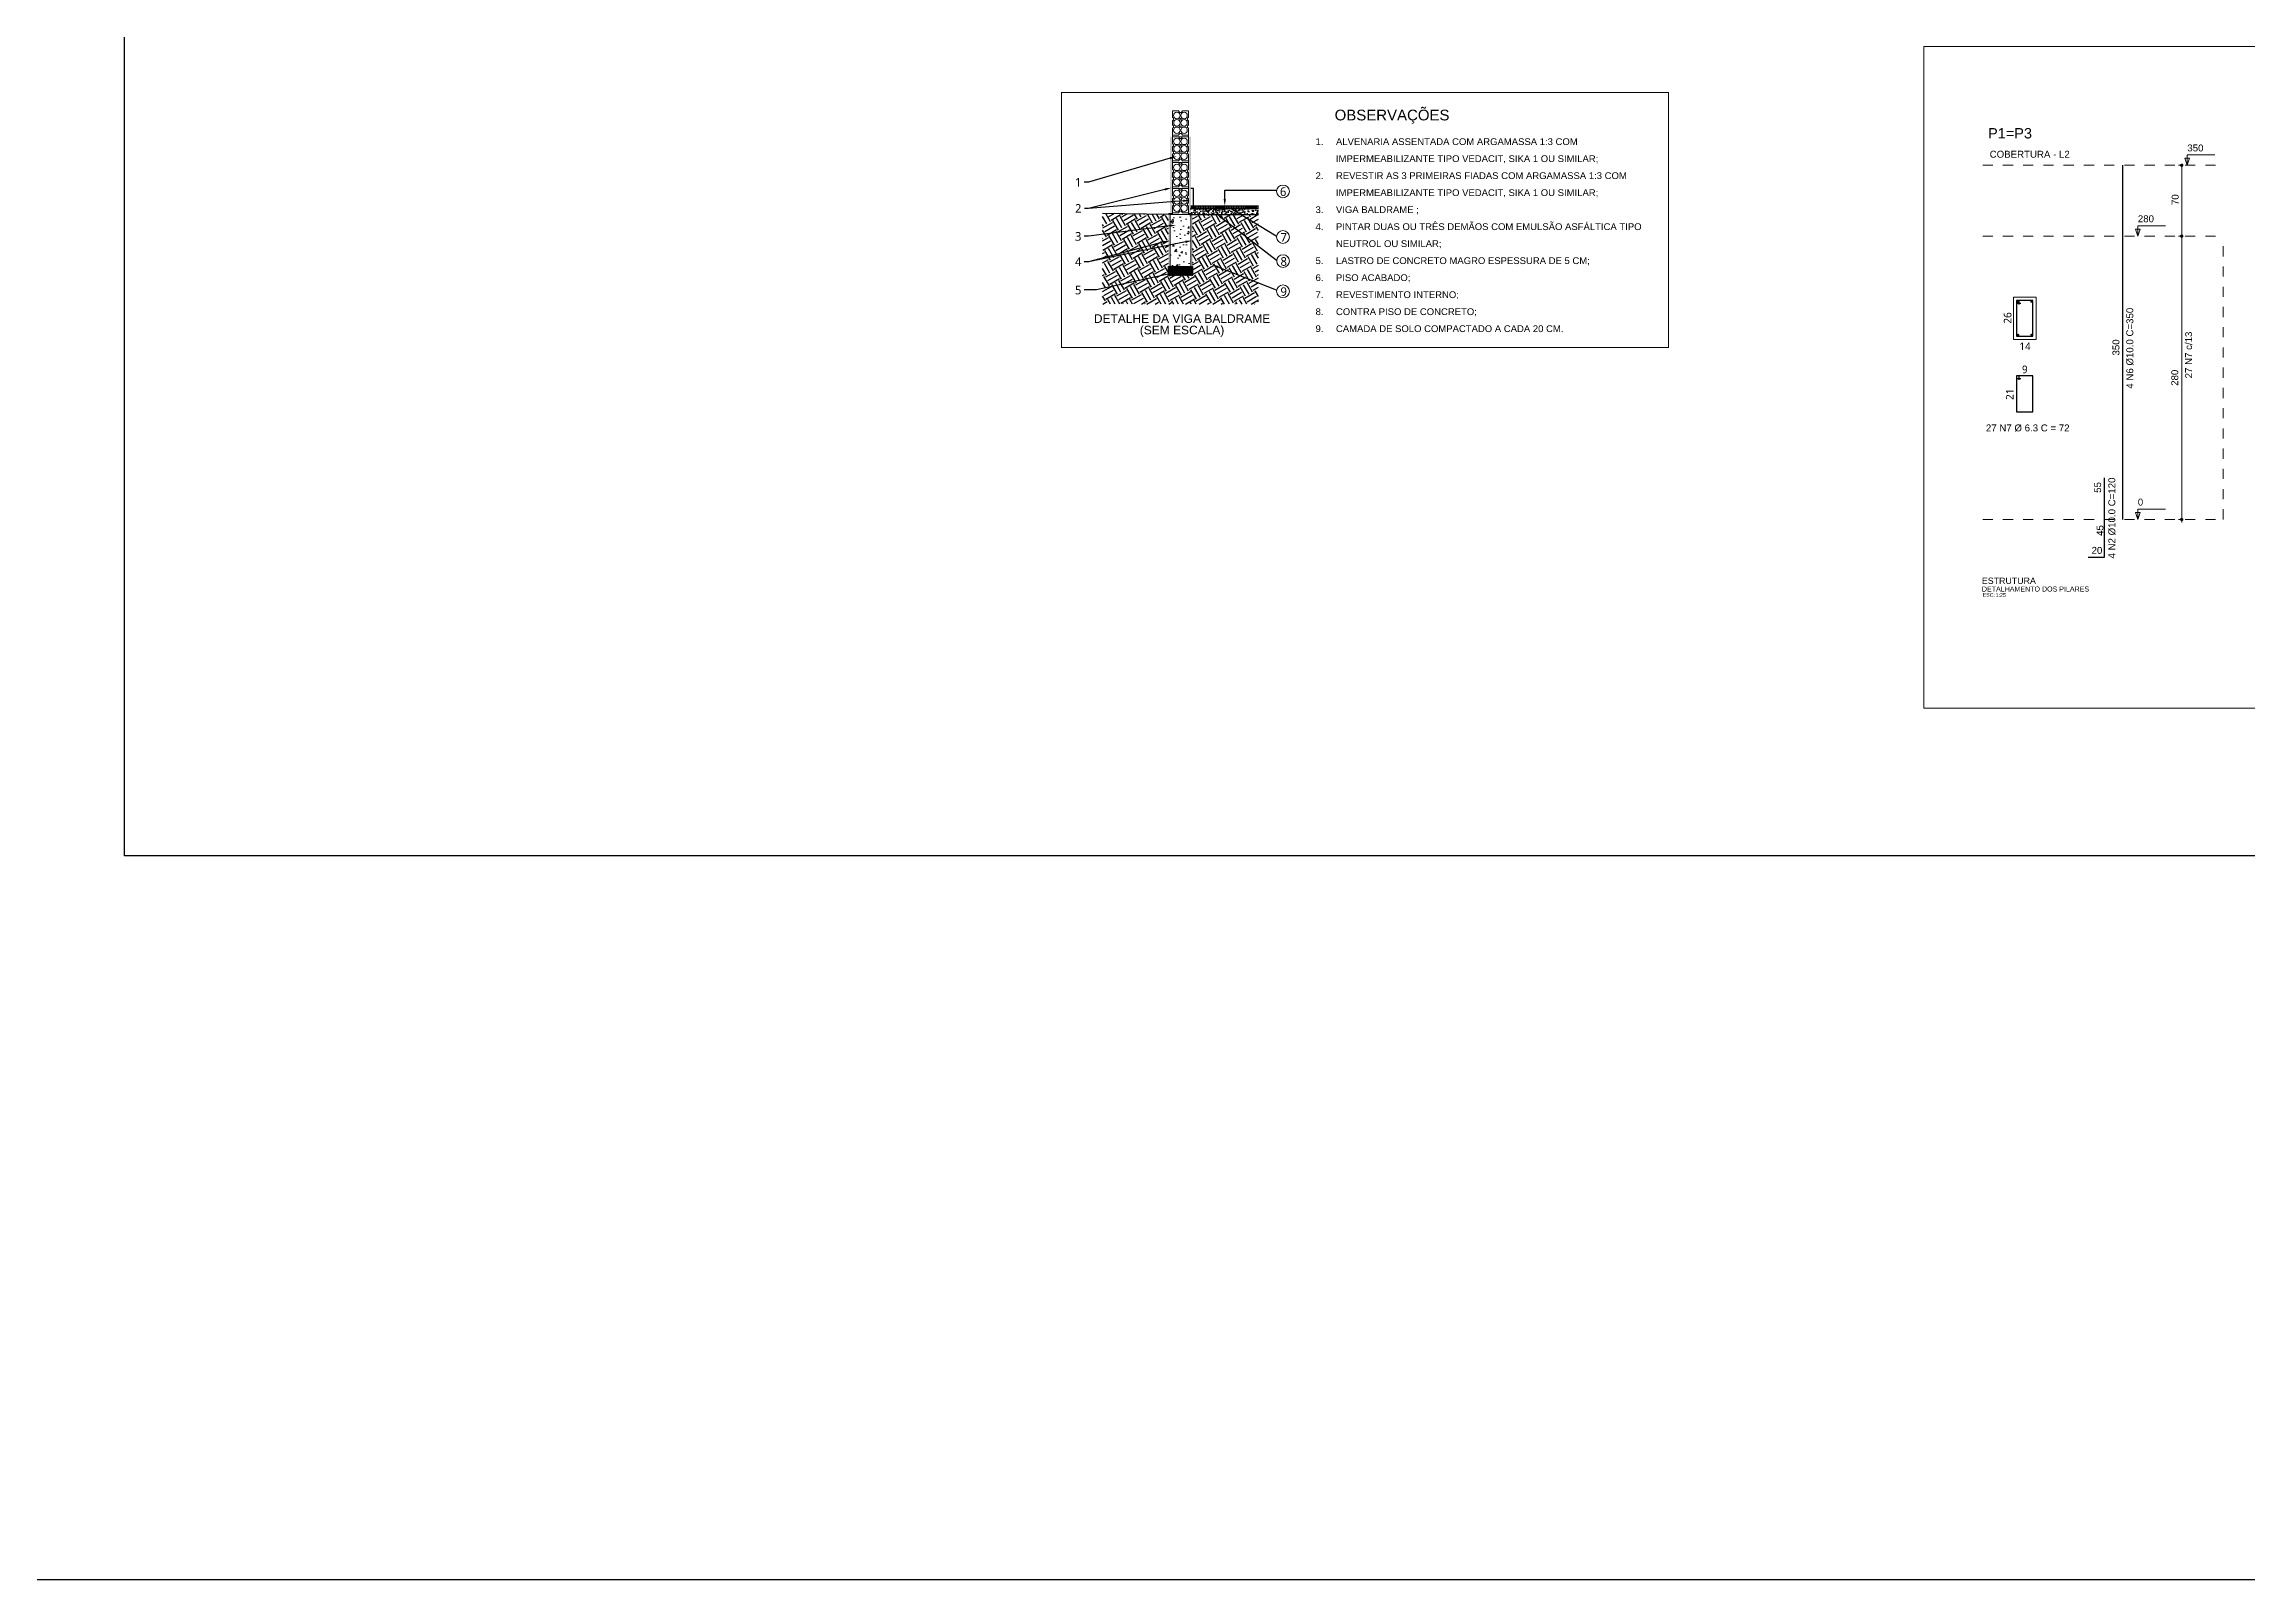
# Model space of a CAD drawing. Header units: inches. Extents: x -413 to -271, y -70 to 27.
# Drawn here: x -356.42 to -334.64, y -29.08 to -13.9 of the extents above; entities that cross this region are included whole.
import ezdxf
from ezdxf import colors
from ezdxf.entities.mleader import LeaderData, LeaderLine
from ezdxf.enums import TextEntityAlignment as Align
from ezdxf.math import Vec2, Vec3

# ---------------------------------------------------------------- set-up
doc = ezdxf.new("R2010")
doc.units = ezdxf.units.IN
doc.header["$MEASUREMENT"] = 0
doc.linetypes.add('DASHDOT2', pattern=[0.5, 0.25, -0.125, 0, -0.125])
doc.linetypes.add('HIDDEN2', pattern=[0.1875, 0.125, -0.0625])
for name, color, linetype, lineweight in [('0.01-PRO', 253, 'HIDDEN2', 0), ('DT-Cotas', 9, 'Continuous', 5), ('DT-Forma', 5, 'Continuous', 5), ('DT-TEXTOS', 2, 'Continuous', 20), ('EST- 0', 7, 'Continuous', 20), ('EST- 1', 1, 'Continuous', 9), ('EST- 3', 3, 'Continuous', 0), ('EST- 4', 4, 'Continuous', 0), ('LC-Textos', 3, 'Continuous', 20), ('QUAD_LIMITES', 2, 'Continuous', 0), ('SÍMBOLOS', 10, 'Continuous', 5)]:
    doc.layers.add(name, color=color, linetype=linetype, lineweight=lineweight)
for name, color, linetype in [('ARQ-CHA', 12, 'DASHDOT2'), ('ARQ-PIS', 1, 'Continuous'), ('ARQ-TXT-02', 2, 'Continuous'), ('ARQ-TXT-03', 3, 'Continuous'), ('ARQ-TXT-04', 4, 'Continuous'), ('ARQ-TXT-SMB', 4, 'Continuous'), ('DT-ARMADURA', 6, 'Continuous'), ('DT-ARMADURA_NEG', 6, 'Continuous'), ('DT-BARRAS_CORTE', 5, 'Continuous'), ('DT-TÍTULO', 3, 'Continuous'), ('ELE-VT3', 30, 'Continuous'), ('EST - Cotas', 152, 'Continuous'), ('EST- 251', 251, 'Continuous')]:
    doc.layers.add(name, color=color, linetype=linetype)
doc.styles.add('Arial', font='ARIALUNI.ttf')
doc.styles.add('Codhab', font='')
doc.styles.add('R60-50', font='arial.ttf', dxfattribs={"height": 0.08})
doc.styles.get('Codhab').set_extended_font_data('Roboto')

# ---------------------------------------------------------------- blocks, each defined once
blk = doc.blocks.new('*U627')
at = {"layer": 'ARQ-TXT-02', "insert": (0.231, 0.171), "char_height": 0.0375, "attachment_point": 1, "style": 'Arial'}
blk.add_mtext_dynamic_manual_height_columns('ESC:', width=0.00115, gutter_width=0.208, heights=[0], dxfattribs=at)
at = {"layer": 'ARQ-TXT-02', "style": 'Arial'}
blk.add_attdef('ESCALA', (0.359, 0.132), '', height=0.0375, dxfattribs=at)
at = {"layer": 'ARQ-TXT-03', "style": 'Arial'}
blk.add_attdef('DESENHO', (0.223, 0.185), '', height=0.05, dxfattribs=at)
at = {"layer": 'ARQ-TXT-04', "style": 'Arial'}
blk.add_attdef('MATÉRIA', text='', height=0.0625, dxfattribs=at).set_placement((0.223, 0.242), align=Align.BOTTOM_LEFT)

msp = doc.modelspace()

# ---------------------------------------------------------------- hatches: boundary and pattern name
at = {"layer": 'EST- 251'}
h = msp.add_hatch(color=256, dxfattribs=at)
h.dxf.hatch_style = 1
h.paths.add_polyline_path([(-345.272, -14.815), (-345.295, -14.815), (-345.295, -15.567), (-345.272, -15.567)])
h = msp.add_hatch(color=256, dxfattribs=at)
h.dxf.hatch_style = 1
h.paths.add_polyline_path([(-345.089, -14.815), (-345.112, -14.815), (-345.112, -15.567), (-345.089, -15.567)])
h = msp.add_hatch(dxfattribs=at)
h.set_pattern_fill('EARTH', color=256, scale=0.017103, angle=30, style=0)
h.set_pattern_definition([(30, (-650.25653, -181.33862), (0.039752192, 0.1483572), [0.10860501, -0.10860501]), (30, (-650.27689, -181.30335), (0.039752192, 0.1483572), [0.10860501, -0.10860501]), (30, (-650.29726, -181.26808), (0.039752192, 0.1483572), [0.10860501, -0.10860501]), (120, (-650.29229, -181.24953), (-0.1483572, 0.039752192), [0.10860501, -0.10860501]), (120, (-650.25702, -181.22917), (-0.1483572, 0.039752192), [0.10860501, -0.10860501]), (120, (-650.22175, -181.20881), (-0.1483572, 0.039752192), [0.10860501, -0.10860501])])
h.paths.add_polyline_path([(-345.961, -15.574), (-345.961, -16.468), (-344.422, -16.468), (-344.422, -15.584), (-345.072, -15.584), (-345.072, -16.183), (-345.311, -16.183), (-345.311, -15.584)])
h = msp.add_hatch(color=256, dxfattribs=at)
h.dxf.hatch_style = 1
h.paths.add_polyline_path([(-345.311, -15.567), (-345.271, -15.567), (-345.271, -15.584), (-345.311, -15.584)])
h = msp.add_hatch(color=256, dxfattribs=at)
h.dxf.hatch_style = 1
h.paths.add_polyline_path([(-345.311, -16.098), (-345.294, -16.098), (-345.294, -15.584), (-345.311, -15.584)])
h = msp.add_hatch(color=256, dxfattribs=at)
h.dxf.hatch_style = 1
h.paths.add_polyline_path([(-345.112, -15.567), (-345.072, -15.567), (-345.072, -15.584), (-345.112, -15.584)])
h = msp.add_hatch(dxfattribs=at)
h.set_pattern_fill('BRASS', color=256, scale=0.003421)
h.set_pattern_definition([(0, (-650.256531, -181.33862), (0, 0.0217210018), []), (0, (-650.256531, -181.32776), (0, 0.0217210018), [0.0108605009, -0.0054302505])])
h.paths.add_polyline_path([(-345.089, -15.499), (-344.42, -15.499), (-344.42, -15.525), (-345.089, -15.525)])
h = msp.add_hatch(dxfattribs=at)
h.set_pattern_fill('AR-CONC', color=256, scale=0.000342063)
h.set_pattern_definition([(50, (-650.25653, -181.33862), (0.062318638, -0.005452172), [0.0065163, -0.071679306]), (355, (-650.25653, -181.33862), (-0.012055471, 0.065353482), [0.00521304, -0.057343645]), (100.451445, (-650.25134, -181.339075), (0.050263167, 0.059901307), [0.005538003, -0.060918087]), (46.1842, (-650.25653, -181.32124), (0.092726116, -0.014381126), [0.00977445, -0.10751896]), (96.635558, (-650.2488, -181.32244), (0.081207175, 0.084635328), [0.008307008, -0.091377213]), (351.18415, (-650.25653, -181.32124), (0.081207175, 0.084635328), [0.00781955, -0.086015075]), (21, (-650.247843, -181.32559), (0.051861677, -0.0349811426), [0.0065163, -0.071679306]), (326, (-650.24784, -181.32559), (0.021140189, 0.063003892), [0.00521304, -0.057343445]), (71.451445, (-650.24352, -181.3285), (0.073001865, 0.02802275), [0.005538003, -0.060917982]), (37.5, (-650.256531, -181.33862), (0.001056497, 0.028923152), [0, -0.0566483727, 0, -0.058212285, 0, -0.0575606548]), (7.5, (-650.25653, -181.33862), (0.0228565356, 0.03426807), [0, -0.0331896908, 0, -0.0553451126, 0, -0.0219382118]), (327.5, (-650.275906, -181.33862), (0.0463805286, -0.0019595915), [0, -0.021721002, 0, -0.0677695257, 0, -0.0899249475]), (317.5, (-650.284595, -181.33862), (0.0506695152, 0.0086974623), [0, -0.0282373024, 0, -0.045005916, 0, -0.0638597453])])
h.paths.add_polyline_path([(-345.089, -15.525), (-345.089, -15.567), (-345.072, -15.567), (-345.072, -15.584), (-344.42, -15.584), (-344.42, -15.525)])
h = msp.add_hatch(color=256, dxfattribs=at)
h.dxf.hatch_style = 1
h.paths.add_polyline_path([(-345.089, -16.098), (-345.072, -16.098), (-345.072, -15.584), (-345.089, -15.584)])
h = msp.add_hatch(dxfattribs=at)
h.set_pattern_fill('HEX', color=256, scale=0.001026)
h.set_pattern_definition([(0, (-650.256531, -181.3386203), (0, 0.00564328181), [0.00325815027, -0.00651630054]), (120, (-650.256531, -181.3386203), (-0.00488722541, -0.00282164091), [0.00325815027, -0.00651630054]), (60, (-650.253273, -181.3386203), (-0.00488722541, 0.00282164091), [0.00325815027, -0.00651630054])])
h.paths.add_polyline_path([(-345.311, -16.098), (-345.072, -16.098), (-345.072, -16.183), (-345.311, -16.183)])
at = {"layer": 'EST- 4'}
h = msp.add_hatch(dxfattribs=at)
h.set_pattern_fill('AR-CONC', color=256, scale=0.001026)
h.set_pattern_definition([(50, (-650.25653, -181.33862), (0.186955915, -0.016356515), [0.0195489, -0.21503792]), (355, (-650.25653, -181.33862), (-0.03616641, 0.19606044), [0.01563912, -0.17203093]), (100.451445, (-650.24095, -181.33998), (0.1507895, 0.17970392), [0.01661401, -0.18275426]), (46.1842, (-650.25653, -181.2865), (0.27817835, -0.04314338), [0.02932335, -0.32255688]), (96.63556, (-650.23335, -181.29009), (0.24362153, 0.25390598), [0.02492103, -0.27413164]), (351.18415, (-650.25653, -181.2865), (0.24362153, 0.25390598), [0.02345865, -0.25804523]), (21, (-650.23047, -181.29952), (0.15558503, -0.10494343), [0.0195489, -0.21503792]), (326, (-650.23047, -181.29952), (0.06342057, 0.18901168), [0.01563912, -0.17203033]), (71.451445, (-650.2175, -181.30827), (0.219005595, 0.08406825), [0.01661401, -0.18275395]), (37.5, (-650.25653, -181.33862), (0.003169491, 0.086769456), [0, -0.169945118, 0, -0.174636855, 0, -0.172681964]), (7.5, (-650.25653, -181.33862), (0.068569607, 0.10280421), [0, -0.099569072, 0, -0.166035338, 0, -0.065814635]), (327.5, (-650.31466, -181.33862), (0.139141586, -0.005878774), [0, -0.065163005, 0, -0.203308577, 0, -0.269774843]), (317.5, (-650.34072, -181.33862), (0.152008546, 0.026092387), [0, -0.084711907, 0, -0.135017747, 0, -0.191579236])])
h.paths.add_polyline_path([(-345.089, -15.584), (-345.294, -15.584), (-345.294, -16.098), (-345.089, -16.098)])

# ---------------------------------------------------------------- linework, layer by layer
at = {"layer": '0.01-PRO', "ltscale": 0.05}
for p, q in [((-337.265, -15.097), (-334.888, -15.097)), ((-337.265, -15.797), (-334.888, -15.797)), ((-334.888, -18.597), (-334.888, -15.797)), ((-337.265, -18.597), (-334.888, -18.597))]:
    msp.add_line(p, q, dxfattribs=at)
at = {"layer": 'ARQ-CHA', "lineweight": 5, "ltscale": 0.4, "const_width": 0.01}
msp.add_lwpolyline([(-346.367, -14.377), (-340.371, -14.377), (-340.371, -16.898), (-346.367, -16.898)], close=True, dxfattribs=at)
at = {"layer": 'ARQ-PIS', "color": 4, "linetype": 'ByBlock'}
msp.add_lwpolyline([(-355.626, -1.844), (-317.003, -1.844), (-317.003, -21.921), (-355.626, -21.921)], close=True, dxfattribs=at)
at = {"layer": 'DT-ARMADURA'}
for p, q in [((-335.88, -15.797), (-335.88, -15.097)), ((-335.88, -18.597), (-335.88, -15.797)), ((-336.061, -18.971), (-336.061, -18.185)), ((-336.222, -18.971), (-336.061, -18.971))]:
    msp.add_line(p, q, dxfattribs=at)
at = {"layer": 'DT-ARMADURA_NEG'}
for p, q in [((-336.903, -16.432), (-336.93, -16.432)), ((-336.93, -16.432), (-336.93, -16.459)), ((-336.93, -16.459), (-336.889, -16.459)), ((-336.903, -16.473), (-336.903, -16.432)), ((-336.903, -17.178), (-336.93, -17.178)), ((-336.93, -17.178), (-336.93, -17.205)), ((-336.903, -17.219), (-336.903, -17.178)), ((-336.93, -17.205), (-336.889, -17.205))]:
    msp.add_line(p, q, dxfattribs=at)
for points in [[(-336.768, -16.787), (-336.768, -16.432), (-336.93, -16.432), (-336.93, -16.787)], [(-336.768, -17.533), (-336.768, -17.178), (-336.93, -17.178), (-336.93, -17.533)]]:
    msp.add_lwpolyline(points, close=True, dxfattribs=at)
at = {"layer": 'DT-BARRAS_CORTE'}
for centre in [(-336.917, -16.445), (-336.782, -16.445), (-336.917, -16.774), (-336.782, -16.774)]:
    msp.add_circle(centre, 0.00646, dxfattribs=at)
at = {"layer": 'DT-Cotas'}
for p, q in [((-335.295, -15.097), (-335.331, -15.097)), ((-335.298, -15.797), (-335.298, -15.097)), ((-335.295, -15.797), (-335.331, -15.797)), ((-335.298, -18.629), (-335.298, -15.765)), ((-335.295, -18.597), (-335.331, -18.597))]:
    msp.add_line(p, q, dxfattribs=at)
at = {"layer": 'DT-Cotas', "const_width": 0.0162}
for points in [[(-335.307, -15.097, 1), (-335.29, -15.097, 1)], [(-335.307, -15.797, 1), (-335.29, -15.797, 1)], [(-335.307, -18.597, 1), (-335.29, -18.597, 1)]]:
    msp.add_lwpolyline(points, format="xyb", close=True, dxfattribs=at)
at = {"layer": 'DT-Forma'}
msp.add_lwpolyline([(-336.736, -16.4), (-336.736, -16.82), (-336.962, -16.82), (-336.962, -16.4)], close=True, dxfattribs=at)
at = {"layer": 'DT-TEXTOS'}
for points in [[(-335.243, -15.097), (-335.243, -14.994), (-334.97, -14.994)], [(-335.22, -15.028), (-335.243, -15.097), (-335.266, -15.028), (-335.22, -15.028)], [(-335.709, -15.728), (-335.732, -15.797), (-335.755, -15.728), (-335.709, -15.728)], [(-335.732, -15.797), (-335.732, -15.694), (-335.458, -15.694)], [(-335.732, -18.597), (-335.732, -18.494), (-335.458, -18.494)], [(-335.709, -18.528), (-335.732, -18.597), (-335.755, -18.528), (-335.709, -18.528)]]:
    msp.add_lwpolyline(points, dxfattribs=at)
at = {"layer": 'ELE-VT3', "linetype": 'ByBlock'}
msp.add_lwpolyline([(-409.077, 11.376), (-271.382, 11.376), (-271.382, -29.078), (-409.077, -29.078)], close=True, dxfattribs=at)
at = {"layer": 'EST- 0'}
for p, q in [((-345.271, -14.558), (-345.207, -14.558)), ((-345.271, -14.625), (-345.271, -14.558)), ((-345.207, -14.564), (-345.207, -14.558)), ((-345.197, -14.574), (-345.207, -14.564)), ((-345.186, -14.574), (-345.197, -14.574)), ((-345.186, -14.574), (-345.176, -14.564)), ((-345.176, -14.558), (-345.176, -14.564)), ((-345.176, -14.558), (-345.112, -14.558)), ((-345.112, -14.625), (-345.112, -14.558)), ((-345.272, -14.625), (-345.262, -14.633)), ((-345.272, -14.657), (-345.262, -14.649)), ((-345.272, -14.699), (-345.262, -14.707)), ((-345.272, -14.731), (-345.262, -14.723)), ((-345.271, -14.657), (-345.271, -14.699)), ((-345.271, -14.731), (-345.271, -14.798)), ((-345.271, -14.798), (-345.207, -14.798)), ((-345.262, -14.649), (-345.262, -14.633)), ((-345.262, -14.723), (-345.262, -14.707)), ((-345.207, -14.792), (-345.197, -14.782)), ((-345.207, -14.798), (-345.207, -14.792)), ((-345.197, -14.782), (-345.186, -14.782)), ((-345.186, -14.782), (-345.176, -14.792)), ((-345.176, -14.798), (-345.176, -14.792)), ((-345.176, -14.798), (-345.112, -14.798)), ((-345.121, -14.633), (-345.112, -14.625)), ((-345.121, -14.649), (-345.121, -14.633)), ((-345.121, -14.649), (-345.112, -14.657)), ((-345.121, -14.707), (-345.112, -14.699)), ((-345.121, -14.723), (-345.121, -14.707)), ((-345.121, -14.723), (-345.112, -14.731)), ((-345.112, -14.657), (-345.112, -14.699)), ((-345.112, -14.731), (-345.112, -14.798)), ((-345.272, -14.882), (-345.262, -14.89)), ((-345.272, -14.914), (-345.262, -14.906)), ((-345.272, -14.955), (-345.262, -14.963)), ((-345.272, -14.987), (-345.262, -14.979)), ((-345.271, -14.815), (-345.207, -14.815)), ((-345.271, -14.882), (-345.271, -14.815)), ((-345.271, -14.914), (-345.271, -14.955)), ((-345.271, -14.987), (-345.271, -15.054)), ((-345.262, -14.906), (-345.262, -14.89)), ((-345.262, -14.979), (-345.262, -14.963)), ((-345.207, -14.82), (-345.207, -14.815)), ((-345.197, -14.831), (-345.207, -14.82)), ((-345.186, -14.831), (-345.197, -14.831)), ((-345.186, -14.831), (-345.176, -14.82)), ((-345.176, -14.815), (-345.176, -14.82)), ((-345.176, -14.815), (-345.112, -14.815)), ((-345.121, -14.89), (-345.112, -14.882)), ((-345.121, -14.906), (-345.121, -14.89)), ((-345.121, -14.906), (-345.112, -14.914)), ((-345.121, -14.963), (-345.112, -14.955)), ((-345.121, -14.979), (-345.121, -14.963)), ((-345.121, -14.979), (-345.112, -14.987)), ((-345.112, -14.882), (-345.112, -14.815)), ((-345.112, -14.914), (-345.112, -14.955)), ((-345.112, -14.987), (-345.112, -15.054)), ((-345.272, -15.138), (-345.262, -15.146)), ((-345.272, -15.17), (-345.262, -15.162)), ((-345.272, -15.212), (-345.262, -15.22)), ((-345.272, -15.244), (-345.262, -15.236)), ((-345.271, -15.054), (-345.207, -15.054)), ((-345.271, -15.071), (-345.207, -15.071)), ((-345.271, -15.138), (-345.271, -15.071)), ((-345.271, -15.17), (-345.271, -15.212)), ((-345.262, -15.162), (-345.262, -15.146)), ((-345.262, -15.236), (-345.262, -15.22)), ((-345.207, -15.049), (-345.197, -15.038)), ((-345.207, -15.054), (-345.207, -15.049)), ((-345.207, -15.077), (-345.207, -15.071)), ((-345.197, -15.087), (-345.207, -15.077)), ((-345.197, -15.038), (-345.186, -15.038)), ((-345.186, -15.087), (-345.197, -15.087)), ((-345.186, -15.038), (-345.176, -15.049)), ((-345.186, -15.087), (-345.176, -15.077)), ((-345.176, -15.054), (-345.176, -15.049)), ((-345.176, -15.054), (-345.112, -15.054)), ((-345.176, -15.071), (-345.176, -15.077)), ((-345.176, -15.071), (-345.112, -15.071)), ((-345.121, -15.146), (-345.112, -15.138)), ((-345.121, -15.162), (-345.121, -15.146)), ((-345.121, -15.162), (-345.112, -15.17)), ((-345.121, -15.22), (-345.112, -15.212)), ((-345.121, -15.236), (-345.121, -15.22)), ((-345.121, -15.236), (-345.112, -15.244)), ((-345.112, -15.138), (-345.112, -15.071)), ((-345.112, -15.17), (-345.112, -15.212)), ((-345.272, -15.395), (-345.262, -15.403)), ((-345.272, -15.427), (-345.262, -15.419)), ((-345.271, -15.244), (-345.271, -15.311)), ((-345.271, -15.311), (-345.207, -15.311)), ((-345.271, -15.328), (-345.207, -15.328)), ((-345.271, -15.395), (-345.271, -15.328)), ((-345.271, -15.427), (-345.271, -15.468)), ((-345.262, -15.419), (-345.262, -15.403)), ((-345.207, -15.305), (-345.197, -15.295)), ((-345.207, -15.311), (-345.207, -15.305)), ((-345.207, -15.333), (-345.207, -15.328)), ((-345.197, -15.344), (-345.207, -15.333)), ((-345.197, -15.295), (-345.186, -15.295)), ((-345.186, -15.344), (-345.197, -15.344)), ((-345.186, -15.295), (-345.176, -15.305)), ((-345.186, -15.344), (-345.176, -15.333)), ((-345.176, -15.311), (-345.176, -15.305)), ((-345.176, -15.311), (-345.112, -15.311)), ((-345.176, -15.328), (-345.176, -15.333)), ((-345.176, -15.328), (-345.112, -15.328)), ((-345.121, -15.403), (-345.112, -15.395)), ((-345.121, -15.419), (-345.121, -15.403)), ((-345.121, -15.419), (-345.112, -15.427)), ((-345.112, -15.244), (-345.112, -15.311)), ((-345.112, -15.395), (-345.112, -15.328)), ((-345.112, -15.427), (-345.112, -15.468)), ((-345.272, -15.468), (-345.262, -15.476)), ((-345.272, -15.5), (-345.262, -15.492)), ((-345.271, -15.5), (-345.271, -15.567)), ((-345.271, -15.567), (-345.207, -15.567)), ((-345.262, -15.492), (-345.262, -15.476)), ((-345.207, -15.562), (-345.197, -15.551)), ((-345.207, -15.567), (-345.207, -15.562)), ((-345.197, -15.551), (-345.186, -15.551)), ((-345.186, -15.551), (-345.176, -15.562)), ((-345.176, -15.567), (-345.176, -15.562)), ((-345.176, -15.567), (-345.112, -15.567)), ((-345.121, -15.476), (-345.112, -15.468)), ((-345.121, -15.492), (-345.121, -15.476)), ((-345.121, -15.492), (-345.112, -15.5)), ((-345.112, -15.5), (-345.112, -15.567))]:
    msp.add_line(p, q, dxfattribs=at)
for points in [[(-345.271, -14.798), (-345.207, -14.798), (-345.207, -14.792), (-345.197, -14.782), (-345.186, -14.782), (-345.176, -14.792), (-345.176, -14.798), (-345.112, -14.798), (-345.112, -14.815), (-345.271, -14.815)], [(-345.271, -15.054), (-345.207, -15.054), (-345.207, -15.049), (-345.197, -15.038), (-345.186, -15.038), (-345.176, -15.049), (-345.176, -15.054), (-345.112, -15.054), (-345.112, -15.071), (-345.271, -15.071)], [(-345.271, -15.311), (-345.207, -15.311), (-345.207, -15.305), (-345.197, -15.295), (-345.186, -15.295), (-345.176, -15.305), (-345.176, -15.311), (-345.112, -15.311), (-345.112, -15.328), (-345.271, -15.328)], [(-345.271, -15.567), (-345.207, -15.567), (-345.207, -15.562), (-345.197, -15.551), (-345.186, -15.551), (-345.176, -15.562), (-345.176, -15.567), (-345.112, -15.567), (-345.112, -15.584), (-345.271, -15.584)]]:
    msp.add_lwpolyline(points, close=True, dxfattribs=at)
at = {"layer": 'EST- 1'}
for centre in [(-344.179, -15.355), (-344.179, -15.806), (-344.178, -16.044), (-344.179, -16.342)]:
    msp.add_circle(centre, 0.0631, dxfattribs=at)
at = {"layer": 'EST- 251'}
for p, q in [((-345.311, -15.584), (-345.961, -15.574)), ((-345.089, -15.584), (-345.072, -15.584))]:
    msp.add_line(p, q, dxfattribs=at)
for points in [[(-345.089, -15.499), (-345.063, -15.499), (-345.063, -15.328), (-345.089, -15.328)], [(-345.089, -15.499), (-344.42, -15.499)], [(-345.089, -15.525), (-344.42, -15.525)], [(-345.089, -15.584), (-344.42, -15.584)]]:
    msp.add_lwpolyline(points, dxfattribs=at)
msp.add_lwpolyline([(-345.311, -16.098), (-345.072, -16.098), (-345.072, -16.183), (-345.311, -16.183)], close=True, dxfattribs=at)
at = {"layer": 'EST- 3'}
for centre, radius in [((-345.228, -14.605), 0.0319), ((-345.228, -14.605), 0.0319), ((-345.156, -14.605), 0.0319), ((-345.156, -14.605), 0.0319), ((-345.228, -14.751), 0.0319), ((-345.228, -14.751), 0.0319), ((-345.227, -14.678), 0.0319), ((-345.227, -14.678), 0.0319), ((-345.192, -14.715), 0.00798), ((-345.192, -14.715), 0.00798), ((-345.191, -14.641), 0.00798), ((-345.191, -14.641), 0.00798), ((-345.156, -14.678), 0.0319), ((-345.156, -14.678), 0.0319), ((-345.156, -14.751), 0.0319), ((-345.156, -14.751), 0.0319), ((-345.228, -14.861), 0.0319), ((-345.228, -14.861), 0.0319), ((-345.228, -15.008), 0.0319), ((-345.228, -15.008), 0.0319), ((-345.227, -14.934), 0.0319), ((-345.227, -14.934), 0.0319), ((-345.192, -14.971), 0.00798), ((-345.192, -14.971), 0.00798), ((-345.191, -14.898), 0.00798), ((-345.191, -14.898), 0.00798), ((-345.156, -14.861), 0.0319), ((-345.156, -14.861), 0.0319), ((-345.156, -14.934), 0.0319), ((-345.156, -14.934), 0.0319), ((-345.156, -15.008), 0.0319), ((-345.156, -15.008), 0.0319), ((-345.228, -15.118), 0.0319), ((-345.228, -15.118), 0.0319), ((-345.228, -15.264), 0.0319), ((-345.228, -15.264), 0.0319), ((-345.227, -15.191), 0.0319), ((-345.227, -15.191), 0.0319), ((-345.192, -15.228), 0.00798), ((-345.192, -15.228), 0.00798), ((-345.191, -15.154), 0.00798), ((-345.191, -15.154), 0.00798), ((-345.156, -15.118), 0.0319), ((-345.156, -15.118), 0.0319), ((-345.156, -15.191), 0.0319), ((-345.156, -15.191), 0.0319), ((-345.156, -15.264), 0.0319), ((-345.156, -15.264), 0.0319), ((-345.228, -15.374), 0.0319), ((-345.228, -15.374), 0.0319), ((-345.227, -15.448), 0.0319), ((-345.227, -15.448), 0.0319), ((-345.191, -15.411), 0.00798), ((-345.191, -15.411), 0.00798), ((-345.156, -15.374), 0.0319), ((-345.156, -15.374), 0.0319), ((-345.156, -15.448), 0.0319), ((-345.156, -15.448), 0.0319), ((-345.228, -15.521), 0.0319), ((-345.228, -15.521), 0.0319), ((-345.192, -15.484), 0.00798), ((-345.192, -15.484), 0.00798), ((-345.156, -15.521), 0.0319), ((-345.156, -15.521), 0.0319)]:
    msp.add_circle(centre, radius, dxfattribs=at)
at = {"layer": 'EST- 4'}
msp.add_lwpolyline([(-345.089, -15.584), (-345.294, -15.584), (-345.294, -16.098), (-345.089, -16.098), (-345.089, -15.584)], close=True, dxfattribs=at)
at = {"layer": 'QUAD_LIMITES'}
msp.add_lwpolyline([(-331.189, -20.462), (-337.845, -20.462), (-337.845, -13.923), (-331.189, -13.923)], close=True, dxfattribs=at)

# ---------------------------------------------------------------- block references
at = {"layer": 'ARQ-TXT-SMB'}
msp.add_blockref('*U627', (-337.496, -19.495), dxfattribs=at).add_auto_attribs({'ESCALA': '1:25', 'DESENHO': 'DETALHAMENTO DOS PILARES', 'MATÉRIA': 'ESTRUTURA'})

# ---------------------------------------------------------------- texts
at = {"layer": 'DT-ARMADURA', "color": 2, "style": 'Arial'}
for s, p in [('4 N6 %%C10.0 C=350', (-335.777, -16.905)), ('4 N2 %%C10.0 C=120', (-335.955, -18.583))]:
    msp.add_text(s, height=0.06843, rotation=90, dxfattribs=at).set_placement(p, align=Align.CENTER)
for s, p in [('350', (-335.914, -16.977)), ('55', (-336.095, -18.334)), ('45', (-336.072, -18.76))]:
    msp.add_text(s, height=0.0684, rotation=90, dxfattribs=at).set_placement(p)
msp.add_text('20', height=0.0684, dxfattribs=at).set_placement((-336.189, -18.937))
at = {"layer": 'DT-ARMADURA_NEG', "color": 2, "style": 'Arial'}
msp.add_text('27 N7 c/13', height=0.0684, rotation=90, dxfattribs=at).set_placement((-335.196, -16.972), align=Align.CENTER)
at = {"layer": 'DT-Cotas', "style": 'Arial'}
msp.add_text('70', height=0.0684, rotation=90, dxfattribs=at).set_placement((-335.329, -15.49))
msp.add_text('280', height=0.0684, rotation=90, dxfattribs=at).set_placement((-335.333, -17.197), align=Align.CENTER)
at = {"layer": 'DT-TEXTOS', "style": 'Arial'}
for s, height, p in [('COBERTURA - L2', 0.06843, (-337.196, -15.022)), ('350', 0.0684, (-335.243, -14.96)), ('280', 0.0684, (-335.732, -15.66)), ('27 N7 Ø 6.3 C = 72', 0.06843, (-337.233, -17.727)), ('0', 0.0684, (-335.732, -18.46))]:
    msp.add_text(s, height=height, dxfattribs=at).set_placement(p)
at = {"layer": 'DT-TÍTULO', "style": 'Arial'}
msp.add_text('P1=P3', height=0.1026, dxfattribs=at).set_placement((-337.212, -14.832))
at = {"layer": 'EST - Cotas', "linetype": 'Continuous', "style": 'Codhab'}
for s, p in [('26', (-336.981, -16.662)), ('21', (-336.96, -17.416))]:
    msp.add_text(s, height=0.0754, rotation=90, dxfattribs=at).set_placement(p)
for s, p in [('14', (-336.903, -16.924)), ('9', (-336.877, -17.152))]:
    msp.add_text(s, height=0.0754, dxfattribs=at).set_placement(p)
at = {"layer": 'EST- 1', "linetype": 'Continuous', "char_height": 0.0855, "attachment_point": 1, "style": 'Codhab'}
for s, insert in [('1', (-346.234, -15.222)), ('6', (-344.209, -15.315)), ('2', (-346.234, -15.481)), ('3', (-346.234, -15.757)), ('7', (-344.204, -15.767)), ('4', (-346.234, -16.008)), ('8', (-344.203, -16.005)), ('5', (-346.234, -16.287)), ('9', (-344.204, -16.303))]:
    msp.add_mtext(s, dxfattribs=dict(at, insert=insert))
at = {"layer": 'LC-Textos', "linetype": 'Continuous', "attachment_point": 8, "line_spacing_factor": 0.798, "style": 'Arial'}
for s, insert, char_height, width in [('OBSERVAÇÕES', (-343.101, -14.686), 0.1059, 2.03994), ('DETALHE DA VIGA BALDRAME\\P(SEM ESCALA)', (-345.176, -16.793), 0.08472, 3.52299)]:
    msp.add_mtext(s, dxfattribs=dict(at, insert=insert, char_height=char_height, width=width))
at = {"layer": 'SÍMBOLOS', "color": 2, "insert": (-343.857, -14.83), "char_height": 0.0672, "attachment_point": 1, "style": 'R60-50'}
msp.add_mtext_dynamic_manual_height_columns('\\pxi-3,l3,sm1.5,t3;1.^IALVENARIA ASSENTADA COM ARGAMASSA 1:3 COM IMPERMEABILIZANTE TIPO VEDACIT, SIKA 1 OU SIMILAR;\\P2.^IREVESTIR AS 3 PRIMEIRAS FIADAS COM ARGAMASSA 1:3 COM IMPERMEABILIZANTE TIPO VEDACIT, SIKA 1 OU SIMILAR;\\P3.^IVIGA BALDRAME ;\\P4.^IPINTAR DUAS OU TRÊS DEMÃOS COM EMULSÃO ASFÁLTICA TIPO NEUTROL OU SIMILAR;\\P5.^ILASTRO DE CONCRETO MAGRO ESPESSURA DE 5 CM;\\P6.^IPISO ACABADO;\\P7.^IREVESTIMENTO INTERNO;\\P8.^ICONTRA PISO DE CONCRETO;\\P9.^ICAMADA DE SOLO COMPACTADO A CADA 20 CM.   ', width=3.38455, gutter_width=100, heights=[17.711], dxfattribs=at)

# ---------------------------------------------------------------- leaders
at = {"layer": 'EST- 1'}
ml = msp.add_multileader_mtext('Standard', dxfattribs=at)
ml.set_content('', color=256, style='Codhab')
ml.set_leader_properties()
ml.build(insert=Vec2(0, 0))
ml.multileader.update_dxf_attribs({"text_right_attachment_type": 6, "dogleg_length": 0.36, "arrow_head_size": 0.0684})
ctx = ml.context
ctx.base_point, ctx.char_height, ctx.arrow_head_size, ctx.landing_gap_size, ctx.plane_origin = Vec3(-346.176, -15.23), 0.0684, 0.0684, 0.0342, Vec3(-345.228, -15.008)
ctx.right_attachment, ctx.text_align_type = 6, 2
notes = []
notes.append((ctx, [(0, (1, 1, 0), (-346.102, -15.264), (-1, 0), 0.00616, [(0, [(-345.228, -15.008)], 0, [])])]))
ctx.mtext.insert, ctx.mtext.alignment, ctx.mtext.flow_direction = Vec3(-346.142, -15.195), 3, 5
ml = msp.add_multileader_mtext('Standard', dxfattribs=at)
ml.set_content('', color=256, style='Codhab')
ml.set_leader_properties()
ml.build(insert=Vec2(0, 0))
ml.multileader.update_dxf_attribs({"text_right_attachment_type": 6, "dogleg_length": 0.36, "arrow_head_size": 0.0684})
ctx = ml.context
ctx.base_point, ctx.char_height, ctx.arrow_head_size, ctx.landing_gap_size, ctx.plane_origin = Vec3(-346.176, -15.489), 0.0684, 0.0684, 0.0342, Vec3(-345.279, -15.319)
ctx.right_attachment, ctx.text_align_type = 6, 2
notes.append((ctx, [(0, (1, 1, 0), (-346.101, -15.523), (-1, 0), 0.00616, [(0, [(-345.279, -15.319)], 0, [])])]))
ctx.mtext.insert, ctx.mtext.alignment, ctx.mtext.flow_direction = Vec3(-346.142, -15.455), 3, 5
ml = msp.add_multileader_mtext('Standard', dxfattribs=at)
ml.set_content('', color=256, style='Codhab')
ml.set_leader_properties()
ml.build(insert=Vec2(0, 0))
ml.multileader.update_dxf_attribs({"text_right_attachment_type": 6, "dogleg_length": 0.36, "arrow_head_size": 0.0684})
ctx = ml.context
ctx.base_point, ctx.char_height, ctx.arrow_head_size, ctx.landing_gap_size, ctx.plane_origin = Vec3(-346.176, -15.489), 0.0684, 0.0684, 0.0342, Vec3(-345.095, -15.443)
ctx.right_attachment, ctx.text_align_type = 6, 2
notes.append((ctx, [(0, (1, 1, 0), (-346.101, -15.523), (-1, 0), 0.00616, [(0, [(-345.095, -15.443)], 0, [])])]))
ctx.mtext.insert, ctx.mtext.alignment, ctx.mtext.flow_direction = Vec3(-346.142, -15.455), 3, 5
ml = msp.add_multileader_mtext('Standard', dxfattribs=at)
ml.set_content('', color=256, style='Codhab')
ml.set_leader_properties()
ml.build(insert=Vec2(0, 0))
ml.multileader.update_dxf_attribs({"text_right_attachment_type": 6, "dogleg_length": 0.36, "arrow_head_size": 0.0684})
ctx = ml.context
ctx.base_point, ctx.char_height, ctx.arrow_head_size, ctx.landing_gap_size, ctx.plane_origin = Vec3(-344.241, -15.342), 0.0684, 0.0684, 0.0342, Vec3(-344.754, -15.499)
ctx.right_attachment = 6
notes.append((ctx, [(0, (1, 1, 0), (-344.754, -15.342), (1, 0), 0.513, [(0, [(-344.754, -15.499)], 0, [])])]))
ctx.mtext.insert, ctx.mtext.flow_direction = Vec3(-344.207, -15.308), 5
ml = msp.add_multileader_mtext('Standard', dxfattribs=at)
ml.set_content('', color=256, style='Codhab')
ml.set_leader_properties()
ml.build(insert=Vec2(0, 0))
ml.multileader.update_dxf_attribs({"text_right_attachment_type": 6, "dogleg_length": 0.36, "arrow_head_size": 0.0684})
ctx = ml.context
ctx.base_point, ctx.char_height, ctx.arrow_head_size, ctx.landing_gap_size, ctx.plane_origin = Vec3(-344.24, -16.031), 0.0684, 0.0684, 0.0342, Vec3(-344.838, -15.576)
ctx.right_attachment = 6
notes.append((ctx, [(0, (1, 1, 0), (-344.246, -16.031), (1, 0), 0.00616, [(0, [(-344.838, -15.576)], 0, [])])]))
ctx.mtext.insert, ctx.mtext.flow_direction = Vec3(-344.206, -15.997), 5
ml = msp.add_multileader_mtext('Standard', dxfattribs=at)
ml.set_content('', color=256, style='Codhab')
ml.set_leader_properties()
ml.build(insert=Vec2(0, 0))
ml.multileader.update_dxf_attribs({"text_right_attachment_type": 6, "dogleg_length": 0.36, "arrow_head_size": 0.0684})
ctx = ml.context
ctx.base_point, ctx.char_height, ctx.arrow_head_size, ctx.landing_gap_size, ctx.plane_origin = Vec3(-344.241, -15.793), 0.0684, 0.0684, 0.0342, Vec3(-344.718, -15.509)
ctx.right_attachment = 6
notes.append((ctx, [(0, (1, 1, 0), (-344.247, -15.793), (1, 0), 0.00616, [(0, [(-344.718, -15.509)], 0, [])])]))
ctx.mtext.insert, ctx.mtext.flow_direction = Vec3(-344.207, -15.759), 5
ml = msp.add_multileader_mtext('Standard', dxfattribs=at)
ml.set_content('', color=256, style='Codhab')
ml.set_leader_properties()
ml.build(insert=Vec2(0, 0))
ml.multileader.update_dxf_attribs({"text_right_attachment_type": 6, "dogleg_length": 0.36, "arrow_head_size": 0.0684})
ctx = ml.context
ctx.base_point, ctx.char_height, ctx.arrow_head_size, ctx.landing_gap_size, ctx.plane_origin = Vec3(-346.177, -15.765), 0.0684, 0.0684, 0.0342, Vec3(-345.232, -15.687)
ctx.right_attachment, ctx.text_align_type = 6, 2
notes.append((ctx, [(0, (1, 1, 0), (-346.102, -15.799), (-1, 0), 0.00616, [(0, [(-345.232, -15.687)], 0, [])])]))
ctx.mtext.insert, ctx.mtext.alignment, ctx.mtext.flow_direction = Vec3(-346.143, -15.731), 3, 5
at = {"layer": 'EST- 1', "linetype": 'Continuous'}
ml = msp.add_multileader_mtext('Standard', dxfattribs=at)
ml.set_content('', color=256, style='Codhab')
ml.set_leader_properties()
ml.build(insert=Vec2(0, 0))
ml.multileader.update_dxf_attribs({"text_right_attachment_type": 6, "dogleg_length": 0.36, "arrow_head_size": 0.0684})
ctx = ml.context
ctx.base_point, ctx.char_height, ctx.arrow_head_size, ctx.landing_gap_size, ctx.plane_origin = Vec3(-346.176, -16.016), 0.0684, 0.0684, 0.0342, Vec3(-345.076, -15.841)
ctx.right_attachment = 6
notes.append((ctx, [(0, (1, 1, 0), (-346.102, -16.05), (-1, 0), 0.00616, [(0, [(-345.076, -15.841)], 0, [])])]))
ctx.mtext.insert, ctx.mtext.flow_direction = Vec3(-346.142, -15.982), 5
at = {"layer": 'EST- 1'}
ml = msp.add_multileader_mtext('Standard', dxfattribs=at)
ml.set_content('', color=256, style='Codhab')
ml.set_leader_properties()
ml.build(insert=Vec2(0, 0))
ml.multileader.update_dxf_attribs({"text_right_attachment_type": 6, "dogleg_length": 0.36, "arrow_head_size": 0.0684})
ctx = ml.context
ctx.base_point, ctx.char_height, ctx.arrow_head_size, ctx.landing_gap_size, ctx.plane_origin = Vec3(-346.176, -16.016), 0.0684, 0.0684, 0.0342, Vec3(-345.3, -15.841)
ctx.right_attachment, ctx.text_align_type = 6, 2
notes.append((ctx, [(0, (1, 1, 0), (-346.102, -16.05), (-1, 0), 0.00616, [(0, [(-345.3, -15.841)], 0, [])])]))
ctx.mtext.insert, ctx.mtext.alignment, ctx.mtext.flow_direction = Vec3(-346.142, -15.982), 3, 5
ml = msp.add_multileader_mtext('Standard', dxfattribs=at)
ml.set_content('', color=256, style='Codhab')
ml.set_leader_properties()
ml.build(insert=Vec2(0, 0))
ml.multileader.update_dxf_attribs({"text_right_attachment_type": 6, "dogleg_length": 0.36, "arrow_head_size": 0.0684})
ctx = ml.context
ctx.base_point, ctx.char_height, ctx.arrow_head_size, ctx.landing_gap_size, ctx.plane_origin = Vec3(-344.241, -16.329), 0.0684, 0.0684, 0.0342, Vec3(-344.881, -16.078)
ctx.right_attachment = 6
notes.append((ctx, [(0, (1, 1, 0), (-344.247, -16.329), (1, 0), 0.00616, [(0, [(-344.881, -16.078)], 0, [])])]))
ctx.mtext.insert, ctx.mtext.flow_direction = Vec3(-344.207, -16.295), 5
ml = msp.add_multileader_mtext('Standard', dxfattribs=at)
ml.set_content('', color=256, style='Codhab')
ml.set_leader_properties()
ml.build(insert=Vec2(0, 0))
ml.multileader.update_dxf_attribs({"text_right_attachment_type": 6, "dogleg_length": 0.36, "arrow_head_size": 0.0684})
ctx = ml.context
ctx.base_point, ctx.char_height, ctx.arrow_head_size, ctx.landing_gap_size, ctx.plane_origin = Vec3(-346.176, -16.295), 0.0684, 0.0684, 0.0342, Vec3(-345.218, -16.152)
ctx.right_attachment, ctx.text_align_type = 6, 2
notes.append((ctx, [(0, (1, 1, 0), (-346.023, -16.329), (-1, 0), 0.0846, [(0, [(-345.218, -16.152)], 0, [])])]))
ctx.mtext.insert, ctx.mtext.alignment, ctx.mtext.flow_direction = Vec3(-346.142, -16.26), 3, 5
for ctx, leaders in notes:
    for number, flags, end, landing, length, lines in leaders:
        leader = LeaderData()
        leader.index, (leader.has_last_leader_line, leader.has_dogleg_vector, leader.attachment_direction) = number, flags
        leader.last_leader_point, leader.dogleg_vector, leader.dogleg_length = Vec3(end), Vec3(landing), length
        for number, points, colour, breaks in lines:
            line = LeaderLine()
            line.index, line.vertices, line.color, line.breaks = number, Vec3.list(points), colors.encode_raw_color(colour), breaks
            leader.lines.append(line)
        ctx.leaders.append(leader)

doc.saveas('drawing.dxf')
